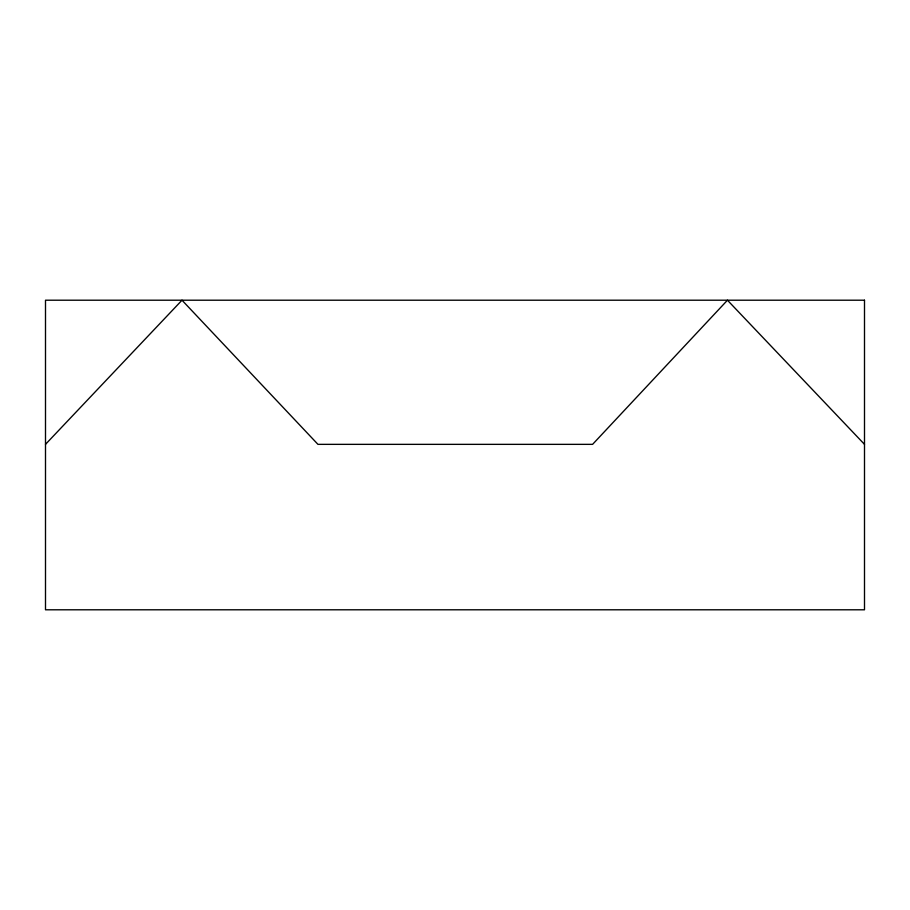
<?xml version="1.0" encoding="UTF-8"?>
<svg xmlns="http://www.w3.org/2000/svg" width="910" height="910" viewBox="0 0 910 910"><rect width="100%" height="100%" fill="white"/><g stroke="black" fill="none" stroke-linecap="round" stroke-linejoin="round"><path stroke-width="1.36" d="M45.5 444.353L182 300.209L317.954 444.353L592.592 444.353L727.454 300.209L864.5 444.353M864.5 300.209L45.5 300.209L45.5 609.791L864.5 609.791L864.5 300.209"/></g></svg>
